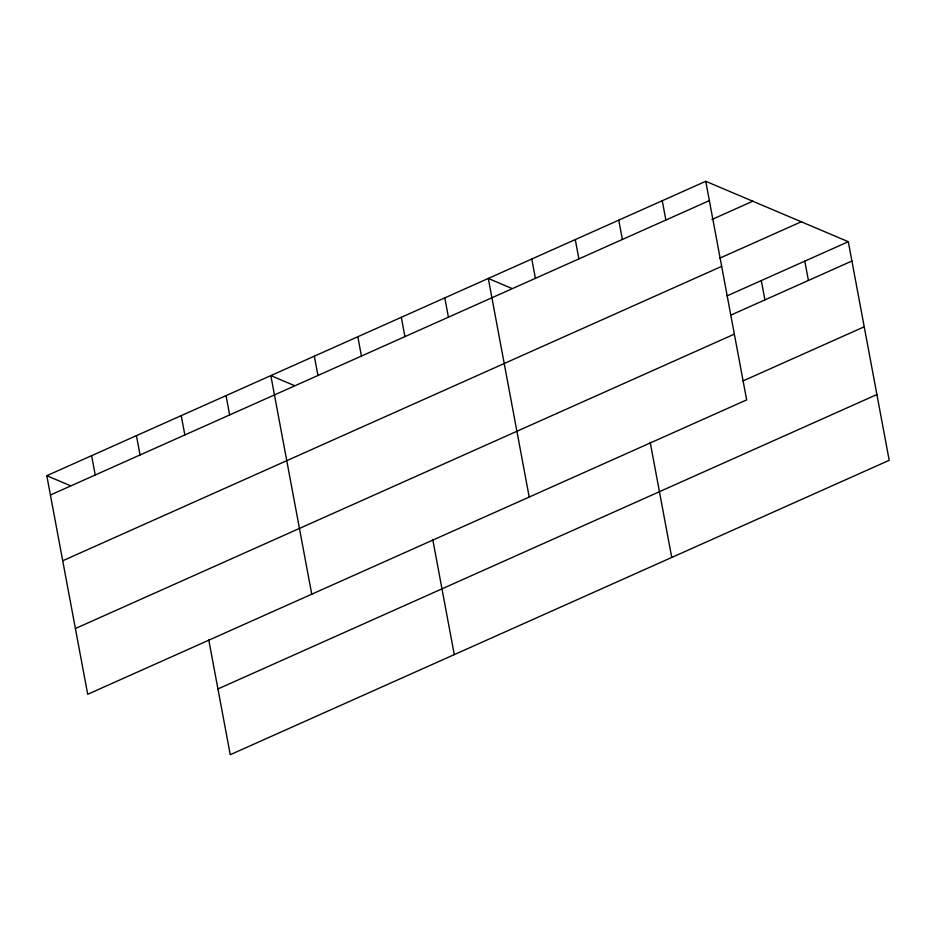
<?xml version="1.0" encoding="UTF-8"?>
<svg xmlns="http://www.w3.org/2000/svg" width="936" height="936" viewBox="0 0 936 936"><rect width="100%" height="100%" fill="white"/><g stroke="black" fill="none" stroke-linecap="round" stroke-linejoin="round"><path stroke-width="1.4" d="M705.744 181.291L746.659 399.894L87.703 694.29L46.8 475.699L705.744 181.291L848.297 241.71L889.2 460.301L230.256 754.708L208.693 639.534M50.415 495.015L709.359 200.608M711.933 219.48L752.79 201.228M719.538 258.277L801.251 221.774M62.724 560.769L721.668 266.374M727.05 295.881L848.297 241.71M730.665 315.198L851.912 261.027M75.406 628.524L734.35 334.129M742.962 380.964L864.209 326.793M217.948 688.943L876.892 394.547M511.816 288.417L488.3 278.448L529.203 497.039M294.36 385.562L270.843 375.593L311.746 594.196M46.8 475.699L70.317 485.667M804.796 261.144L808.412 280.461M761.307 280.578L764.923 299.894M662.255 200.725L665.87 220.042M618.766 220.159L622.381 239.476M650.192 442.295L671.744 557.458M575.277 239.581L578.893 258.909M531.788 259.015L535.404 278.331M444.811 297.882L448.426 317.199M401.31 317.304L404.925 336.621M432.736 539.44L454.288 654.603M357.821 336.738L361.436 356.054M314.332 356.171L317.947 375.488M226.032 395.624L229.648 414.94M181.221 415.642L184.837 434.959M136.422 435.661L140.037 454.978M91.611 455.68L95.226 474.997"/></g></svg>
